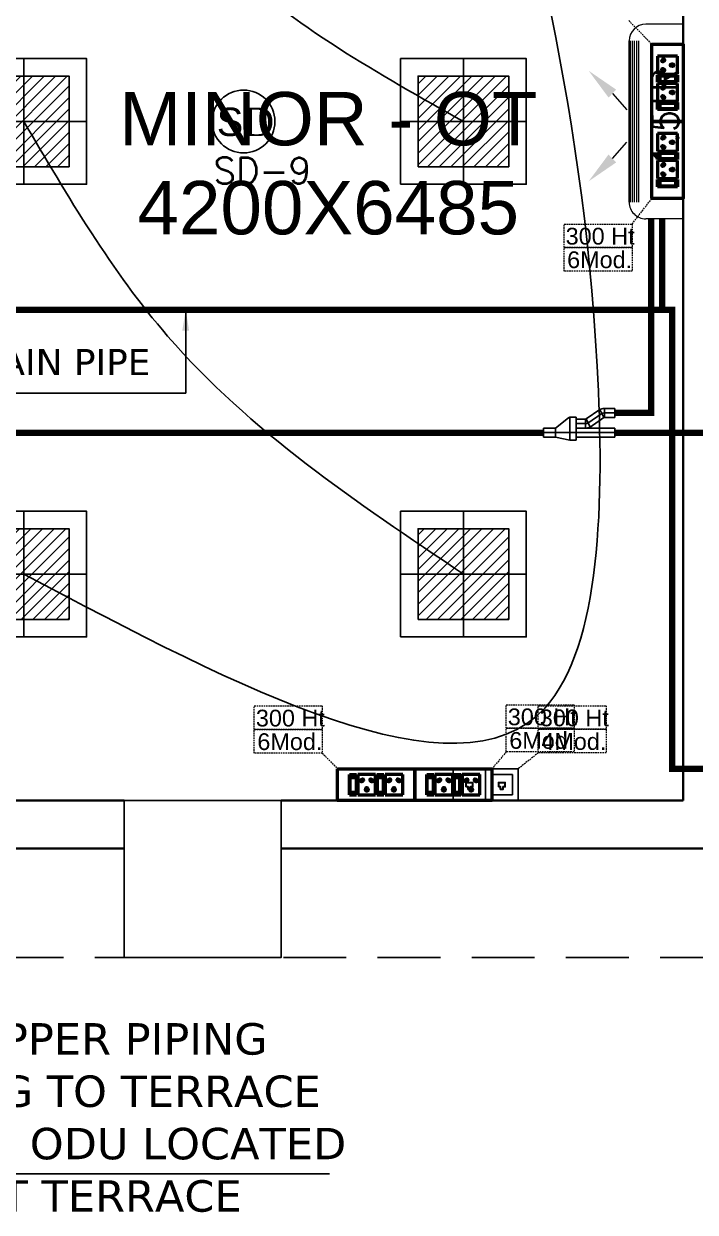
# Model space of a CAD drawing. Extents: x 3550807 to 4078732, y -628171 to -515859.
# Drawn here: x 3565239 to 3568446, y -540371 to -534695 of the extents above; entities that cross this region are included whole.
import ezdxf

# ---------------------------------------------------------------- set-up
doc = ezdxf.new("R2010")
doc.units = 0
doc.header["$LTSCALE"] = 6
doc.header["$MEASUREMENT"] = 0
for name, pattern in [('1', [0]), ('CONTINU', [0]), ('DASHED2', [0.375, 0.25, -0.125]), ('HIDDEN', [0.375, 0.25, -0.125])]:
    doc.linetypes.add(name, pattern=pattern)
doc.layers.get('0').update_dxf_attribs({"linetype": 'CONTINUOUS'})
for name, color, linetype, lineweight in [('1Y-JOINT', 1, 'CONTINUOUS', 25), ('ELE. 2N0S OF 6-16 UPS SOCKETS', 191, 'CONTINUOUS', 15), ('FA-BELOW SMOKE DERECTOR', 1, 'CONTINUOUS', 25), ('M-VRF- CKT', 5, 'CONTINUOUS', 30), ('MEP_HVAC_VRF_COPPER_PIPE', 6, 'CONTINUOUS', 9), ('vrf', 6, 'CONTINUOUS', 30), ('WALL', 10, 'CONTINUOUS', 35)]:
    doc.layers.add(name, color=color, linetype=linetype, lineweight=lineweight)
for name, color, linetype in [('AC CKT-8', 110, 'CONTINUOUS'), ('AC-AHU', 7, 'CONTINUOUS'), ('Chajja', 7, 'CONTINUOUS'), ('COL', 5, 'CONTINUOUS'), ('DIM', 7, 'CONTINUOUS'), ('ELE.LAN POINT', 3, 'CONTINUOUS'), ('FA-FIRE TEXT', 7, 'CONTINUOUS'), ('HTL-COPPER PIPE', 6, 'CONTINUOUS'), ('HVAC_HI-WALL_1.5TR', 5, 'CONTINUOUS'), ('MEP_HVAC_DRAIN_PIPE', 7, 'CONTINUOUS'), ('MEP_HVAC_TEXT', 7, 'CONTINUOUS'), ('TEXT', 5, 'CONTINUOUS')]:
    doc.layers.add(name, color=color, linetype=linetype)
doc.layers.add('CFT_LOOPING', color=7, linetype='1', lineweight=0, true_color=0xd6d600)
doc.layers.add('ELE-42W EMERGENCY DOWN LIGHT', color=7, linetype='CONTINUOUS', true_color=0x608ec6)
doc.layers.add('ELE-LIGHTING WIRING', color=7, linetype='CONTINUOUS', true_color=0x63d7b6)
doc.styles.add('ARIAL', font='arial.ttf')
doc.styles.add('PDF Times New Roman', font='times.ttf')
doc.styles.add('ROMANS', font='romans.shx')
doc.styles.get("Standard").update_dxf_attribs({"font": 'SIMPLEX'})
doc.styles.add('VERDANA', font='verdana.ttf')
doc.dimstyles.new('TEXT', dxfattribs={"dimscale": 0, "dimtxt": 500, "dimasz": 100, "dimexe": 75, "dimexo": 100, "dimgap": 50, "dimtad": 0, "dimdec": 0, "dimzin": 0, "dimdsep": 46, "dimtxsty": 'ARIAL', "dimblk": 'OBLIQUE', "dimcen": 0.09, "dimdle": 100, "dimclrd": 256, "dimclre": 256, "dimclrt": 6, "dimadec": 0, "dimazin": 0, "dimtfac": 1, "dimtdec": 0, "dimtofl": 0, "dimtmove": 2, "dimatfit": 3, "dimfxl": 0, "dimfrac": 2, "dimtolj": 1, "dimtzin": 0, "dimarcsym": 0})

# ---------------------------------------------------------------- blocks, each defined once
blk = doc.blocks.new('1232')
at = {"layer": 'Chajja', "color": 8, "linetype": 'HIDDEN', "ltscale": 200}
blk.add_line((-27545, -1269.8), (-5030, -1269.8), dxfattribs=at)
at = {"layer": 'COL', "color": 8}
blk.add_lwpolyline([(-17505, -519.8), (-16755, -519.8), (-16755, -1269.8), (-17505, -1269.8)], close=True, dxfattribs=at)
at = {"layer": 'WALL', "color": 8, "linetype": 'ByBlock'}
for p, q in [((-14835, 5925.2), (-14835, -519.8)), ((-22680, -519.8), (-17505, -519.8)), ((-16755, -519.8), (-14835, -519.8)), ((-22680, -749.8), (-17505, -749.8)), ((-16755, -749.8), (-10795, -749.8))]:
    blk.add_line(p, q, dxfattribs=at)
at = {"layer": 'DIM', "color": 8, "insert": (-16530.4, 2521.8, -101230.8), "char_height": 255, "width": 2454.158, "attachment_point": 5, "style": 'ARIAL'}
blk.add_mtext('MINOR - OT\\P4200X6485', dxfattribs=at)
blk = doc.blocks.new('54W EME')
at = {"layer": 'ELE-42W EMERGENCY DOWN LIGHT'}
h = blk.add_hatch(dxfattribs=at)
h.set_pattern_fill('ANSI31', color=8, scale=312.5, style=0)
h.paths.add_polyline_path([(-216.4, -216.4), (-216.4, 216.4), (216.4, 216.4), (216.4, -216.4)])
for p, q in [((0, 300), (0, -300)), ((-300, 0), (300, 0))]:
    blk.add_line(p, q, dxfattribs=at)
for points in [[(-300, -300), (-300, 300), (300, 300), (300, -300)], [(-216.4, -216.4), (-216.4, 216.4), (216.4, 216.4), (216.4, -216.4)]]:
    blk.add_lwpolyline(points, close=True, dxfattribs=at)
blk = doc.blocks.new('6MODULE-UPS')
at = {"layer": 'ELE. 2N0S OF 6-16 UPS SOCKETS', "color": 223, "lineweight": 50}
for p, q in [((-5.7, 91.9), (-5.7, 19.7)), ((-5.7, 91.9), (-5.7, 19.7)), ((19.4, 91.9), (-5.7, 91.9)), ((-5.7, 91.9), (19.4, 91.9)), ((19.4, 19.7), (19.4, 91.9)), ((23.6, 91.9), (86.9, 91.9)), ((23.6, 19.7), (23.6, 91.9)), ((86.9, 91.9), (86.9, 19.7)), ((91.1, 91.9), (91.1, 19.7)), ((91.1, 91.9), (91.1, 19.7)), ((116.2, 91.9), (91.1, 91.9)), ((91.1, 91.9), (116.2, 91.9)), ((116.2, 19.7), (116.2, 91.9)), ((120.4, 19.7), (120.4, 91.9)), ((120.4, 91.9), (183.6, 91.9)), ((183.6, 91.9), (183.6, 19.7)), ((-3.6, 84), (-3.6, 27.6)), ((17.3, 84), (-3.6, 84)), ((17.3, 27.6), (17.3, 84)), ((93.2, 84), (93.2, 27.6)), ((114.1, 84), (93.2, 84)), ((114.1, 27.6), (114.1, 84)), ((-5.7, 19.7), (19.4, 19.7)), ((-3.6, 30.1), (17.3, 30.1)), ((-3.6, 27.6), (17.3, 27.6)), ((86.9, 19.7), (23.6, 19.7)), ((91.1, 19.7), (116.2, 19.7)), ((93.2, 30.1), (114.1, 30.1)), ((93.2, 27.6), (114.1, 27.6)), ((183.6, 19.7), (120.4, 19.7))]:
    blk.add_line(p, q, dxfattribs=at)
blk.add_lwpolyline([(-48.1, 0), (226, 0), (226, 111.6), (-48.1, 111.6)], close=True, dxfattribs=at)
for centre, radius, start, end in [((37.2, 41.7), 4.24, 5.2689, 272.51), ((55.3, 73.6), 4.92, 307.1584, 232.8416), ((55.3, 68.7), 3.14, 161.4031, 18.5969), ((73.3, 41.7), 4.24, 267.49, 174.7311), ((134, 41.7), 4.24, 5.2689, 272.51), ((152, 73.6), 4.92, 307.1584, 232.8416), ((152, 68.7), 3.14, 161.4031, 18.5969), ((170, 41.7), 4.24, 267.49, 174.7311), ((40.6, 38.8), 3.42, 202.6838, 75.0951), ((69.9, 38.8), 3.42, 104.9049, 337.3162), ((137.3, 38.8), 3.42, 202.6838, 75.0951), ((166.7, 38.8), 3.42, 104.9049, 337.3162)]:
    blk.add_arc(centre, radius, start, end, dxfattribs=at)
blk = doc.blocks.new('Voice')
at = {"layer": 'ELE.LAN POINT', "color": 6}
for points in [[(0, -31.8), (127.9, -31.8), (127.9, 92), (0, 92)], [(21.9, -10), (106, -10), (106, 70.1), (21.9, 70.1)], [(77.3, 21.4), (69.7, 21.4), (69.7, 11.7), (58.1, 11.7), (58.1, 21.4), (50.6, 21.4), (50.6, 38.7), (77.3, 38.7)], [(75.9, 22.8), (68.4, 22.8), (68.4, 13), (59.5, 13), (59.5, 22.8), (52, 22.8), (52, 37.4), (75.9, 37.4)]]:
    blk.add_lwpolyline(points, close=True, dxfattribs=at)
blk = doc.blocks.new('SMOKE DETECTOR')
at = {"layer": 'FA-BELOW SMOKE DERECTOR', "color": 7}
blk.add_circle((931028.7, -118293.9), 166, dxfattribs=at)
at = {"layer": 'FA-BELOW SMOKE DERECTOR', "insert": (930887.1, -118373), "char_height": 150, "attachment_point": 7, "style": 'PDF Times New Roman'}
blk.add_mtext('{\\fArial|b0|i0|c0|p34;S}D', dxfattribs=at)
blk = doc.blocks.new('HI WALL SPLIT AC UNIT 1.5TR')
at = {"layer": 'HVAC_HI-WALL_1.5TR', "color": 7, "lineweight": 5}
for p, q in [((1295285.1, -129882.4), (1295362.7, -129951.6)), ((1295595, -129882.4), (1295517.4, -129951.6))]:
    blk.add_line(p, q, dxfattribs=at)
at = {"layer": 'HVAC_HI-WALL_1.5TR', "color": 5, "lineweight": 5}
for p, q in [((1295076, -129962.8), (1295847.5, -129962.8)), ((1294997.2, -130220.8), (1294997.2, -130041.6)), ((1295926.2, -130220.8), (1295926.2, -130041.6)), ((1294997.2, -130220.8), (1295926.2, -130220.8))]:
    blk.add_line(p, q, dxfattribs=at)
at = {"layer": 'HVAC_HI-WALL_1.5TR', "color": 8, "lineweight": 5}
for p, q in [((1295076, -129969.7), (1295847.5, -129969.7)), ((1295076, -129979), (1295847.5, -129979)), ((1295076, -129988.2), (1295847.5, -129988.2)), ((1295076, -129999.8), (1295847.5, -129999.8)), ((1295076, -130009), (1295847.5, -130009))]:
    blk.add_line(p, q, dxfattribs=at)
at = {"layer": 'HVAC_HI-WALL_1.5TR', "color": 5, "lineweight": 5}
for centre, start, end in [((1295076, -130041.6), 90, 180), ((1295847.5, -130041.6), 0, 90)]:
    blk.add_arc(centre, 78.8, start, end, dxfattribs=at)
at = {"layer": 'HVAC_HI-WALL_1.5TR', "color": 7, "lineweight": 5}
for points in [[(1295304, -129864.2), (1295266.2, -129900.6), (1295175.9, -129769)], [(1295576.1, -129864.2), (1295613.9, -129900.6), (1295704.2, -129769)]]:
    blk.add_solid(points, dxfattribs=at)
blk = doc.blocks.new('_Oblique')
at = {"color": 0, "linetype": 'ByBlock', "lineweight": -2}
blk.add_line((-0.5, -0.5), (0.5, 0.5), dxfattribs=at)
blk = doc.blocks.new('Y-JOINT')
at = {"layer": '1Y-JOINT', "extrusion": (7.0061e-12, -6.61628e-05, 1)}
for p, q in [((416463.1, -2646.1, 0), (416247.1, -2646.1, 0)), ((416247.1, -2646.1, 0), (416247.1, -2696.7, 0)), ((416463.1, -2757.4, 0), (416463.1, -2628.5, 0)), ((416463.1, -2628.5, 0), (416499.1, -2628.5, 0)), ((416499.1, -2757.4, 0), (416499.1, -2628.5, 0)), ((416579.1, -2646.1, 0), (416499.1, -2628.5, 0)), ((416247.1, -2671.4, 0), (416463.1, -2671.4, 0)), ((416463.1, -2696.7, 0), (416247.1, -2696.7, 0)), ((416310.3, -2755.2, 0), (416385.8, -2702.8, 0)), ((416408, -2748.2, 0), (416385.8, -2702.8, 0)), ((416411.9, -2747.3, 0), (416411.9, -2696.7, 0)), ((416463.1, -2696.7, 0), (416411.9, -2696.7, 0)), ((416411.9, -2722, 0), (416463.1, -2722, 0)), ((416579.1, -2696.7, 0), (416506, -2754.1, 0)), ((416306.4, -2756.1, 0), (416247.1, -2756.1, 0)), ((416247.1, -2771.6, 0), (416247.1, -2756.1, 0)), ((416247.1, -2756.1, 0), (416247.1, -2806.7, 0)), ((416247.1, -2781.4, 0), (416306.4, -2781.4, 0)), ((416306.4, -2756.1, 0), (416306.4, -2806.7, 0)), ((416310.3, -2755.2, 0), (416332.5, -2800.7, 0)), ((416321.4, -2777.9, 0), (416398.7, -2724.6, 0)), ((416332.5, -2800.7, 0), (416408, -2748.2, 0)), ((416463.1, -2747.3, 0), (416411.9, -2747.3, 0)), ((416463.1, -2757.4, 0), (416499.1, -2757.4, 0)), ((416306.4, -2806.7, 0), (416247.1, -2806.7, 0))]:
    blk.add_line(p, q, dxfattribs=at)
at = {"layer": '1Y-JOINT', "extrusion": (6.9964e-12, -6.61628e-05, 1)}
for p, q in [((416579.1, -2646.1, 0), (416647.1, -2646.1, 0)), ((416647.1, -2646.1, 0), (416647.1, -2696.7, 0)), ((416647.1, -2671.4, 0), (416463.1, -2671.4, 0)), ((416579.1, -2696.7, 0), (416647.1, -2696.7, 0))]:
    blk.add_line(p, q, dxfattribs=at)
at = {"layer": '1Y-JOINT'}
blk.add_line((416579.1, -2696.7, 0), (416579.1, -2646.1, 0), dxfattribs=at)
at = {"layer": '1Y-JOINT', "extrusion": (7.0061e-12, -6.61628e-05, 1)}
for centre, radius, start, end in [((416411.9, -2756.2, 0.2), 59.5, 90.00001, 116.0671), ((416411.9, -2756.2, 0.2), 34.2, 90.00001, 116.0671), ((416306.4, -2747.3, 0.2), 8.85, 270.00001, 296.0671), ((416306.4, -2747.3, 0.2), 34.2, 270.00001, 296.0671), ((416411.9, -2756.2, 0.2), 8.85, 90.00001, 116.0671), ((416499.1, -2748.6, 0.2), 8.85, 270.00001, 321.37887), ((416306.4, -2747.3, 0.2), 59.5, 270.00001, 296.0671)]:
    blk.add_arc(centre, radius, start, end, dxfattribs=at)
blk = doc.blocks.new('A$C4D743431')
at = {"layer": 'AC CKT-8', "xscale": 0.933787291884793, "yscale": 0.933787291884793, "zscale": 0.933787291884793, "rotation": 359.9999939263457}
blk.add_blockref('Y-JOINT', (-389059.7, 2494.6, 0), dxfattribs=at)
blk = doc.blocks.new('G$C4406566D')
at = {"layer": 'M-VRF- CKT', "xscale": 0.8031807735897878, "yscale": 0.8031807735897878, "zscale": 0.8031807735897878, "rotation": 180}
blk.add_blockref('A$C4D743431', (-224.2, -88.8, 0), dxfattribs=at)
blk.add_blockref('A$C4D743431', (-224.2, -88.8, 0), dxfattribs=at)
blk = doc.blocks.new('G$C186CAD5F')
at = {"layer": 'vrf', "color": 3, "xscale": 8.96419313933734, "yscale": 8.96419313933734, "zscale": 8.96419313933734, "rotation": 270.0000005682937}
blk.add_blockref('G$C4406566D', (796, -2010, 0), dxfattribs=at)

msp = doc.modelspace()

# ---------------------------------------------------------------- linework, layer by layer
at = {"layer": 'CFT_LOOPING', "color": 7, "linetype": 'DASHED2', "ltscale": 5}
for p, q in [((3568129.4, -534679.6), (3568238.6, -534792.8)), ((3568144.5, -535651.1), (3568238.6, -535529.8)), ((3566664.7, -538177.7), (3566737.8, -538253.8)), ((3567543.3, -538171.8), (3567474.7, -538253.8)), ((3567696.3, -538176.8), (3567599.5, -538253.8))]:
    msp.add_line(p, q, dxfattribs=at)
for points in [[(3567819.7, -535651.1), (3568144.5, -535651.1), (3568144.5, -535763.6), (3567819.7, -535763.6)], [(3567819.7, -535763.6), (3568144.5, -535763.6), (3568144.5, -535876.1), (3567819.7, -535876.1)], [(3567696.3, -537951.8), (3568021.2, -537951.8), (3568021.2, -538064.3), (3567696.3, -538064.3)], [(3567696.3, -538064.3), (3568021.2, -538064.3), (3568021.2, -538176.8), (3567696.3, -538176.8)]]:
    msp.add_lwpolyline(points, close=True, dxfattribs=at)
at = {"layer": 'CFT_LOOPING', "color": 7, "linetype": 'DASHED2', "ltscale": 5, "elevation": 0}
for points in [[(3566339.9, -537952.7), (3566664.7, -537952.7), (3566664.7, -538065.2), (3566339.9, -538065.2)], [(3567543.3, -537946.8), (3567868.2, -537946.8), (3567868.2, -538059.3), (3567543.3, -538059.3)], [(3566339.9, -538065.2), (3566664.7, -538065.2), (3566664.7, -538177.7), (3566339.9, -538177.7)], [(3567543.3, -538059.3), (3567868.2, -538059.3), (3567868.2, -538171.8), (3567543.3, -538171.8)]]:
    msp.add_lwpolyline(points, close=True, dxfattribs=at)
at = {"layer": 'ELE-LIGHTING WIRING', "color": 254, "linetype": 'ByBlock', "true_color": 0xdebad0}
for points in [[(3565238.6, -532999.6), (3566201.5, -534397), (3567338.6, -535161.2)], [(3567338.6, -532999.6), (3567977.7, -536330.2), (3567727.5, -537962.7), (3565238.6, -537322.8)], [(3567338.6, -537322.8), (3565925.9, -536186.1), (3565238.6, -535161.2)]]:
    msp.add_spline(points, degree=3, dxfattribs=at)
at = {"layer": 'MEP_HVAC_DRAIN_PIPE', "linetype": 'ByBlock', "const_width": 30}
for points in [[(3564260.1, -535625.8), (3564260.1, -536061.1), (3568336.3, -536061.1), (3568336.3, -538252.5), (3568598.5, -538252.5)], [(3568288.4, -536061.1), (3568288.4, -535625.8)]]:
    msp.add_lwpolyline(points, dxfattribs=at)
at = {"layer": 'MEP_HVAC_VRF_COPPER_PIPE', "color": 6, "linetype": 'ByBlock', "const_width": 30}
for points, elevation in [([(3568062.8, -536553.3), (3568235.8, -536553.3), (3568235.8, -535625.8)], 0), ([(3567720.8, -536648.5), (3564515.1, -536648.5), (3564515.1, -537410.6)], -50615.4), ([(3575628.9, -536648.5), (3568062.8, -536648.5)], -50615.4)]:
    msp.add_lwpolyline(points, dxfattribs=dict(at, elevation=elevation))

# ---------------------------------------------------------------- block references
at = {"linetype": 'ByBlock'}
msp.add_blockref('1232', (3583223.6, -537884), dxfattribs=at)
at = {"layer": 'ELE-42W EMERGENCY DOWN LIGHT', "linetype": 'ByBlock'}
for p in [(3565238.6, -535161.2), (3567338.6, -535161.2), (3565238.6, -537322.8), (3567338.6, -537322.8)]:
    msp.add_blockref('54W EME', p, dxfattribs=at)
at = {"layer": 'ELE. 2N0S OF 6-16 UPS SOCKETS', "xscale": -1.344445831101533, "yscale": 1.344445831101533, "zscale": 1.344445831101533}
for p, rotation in [((3568238.6, -535096.6), 269.9999999999996), ((3568238.6, -535465.1), 269.9999999999996), ((3566802.4, -538253.8), 180), ((3567170.9, -538253.8), 180)]:
    msp.add_blockref('6MODULE-UPS', p, dxfattribs=dict(at, rotation=rotation))
at = {"layer": 'ELE.LAN POINT', "color": 7, "xscale": -1.211286963933217, "yscale": 1.211286963933217, "zscale": 1.211286963933217}
for p in [(3567444.6, -538365.2), (3567599.5, -538365.2)]:
    msp.add_blockref('Voice', p, dxfattribs=at)
at = {"layer": 'FA-BELOW SMOKE DERECTOR', "color": 6, "xscale": 0.9035551315104862, "yscale": 0.9035551315104862, "zscale": 0.9035551315104862}
msp.add_blockref('SMOKE DETECTOR', (2725052.8, -428276.2), dxfattribs=at)
at = {"layer": 'HTL-COPPER PIPE', "xscale": 0.1271654228864588, "yscale": 0.1271654228864588, "zscale": 0.1271654228864588, "rotation": 90.00000000000001}
msp.add_blockref('G$C186CAD5F', (3567720.8, -536647.3), dxfattribs=at)
at = {"layer": 'HVAC_HI-WALL_1.5TR', "rotation": 89.99999999999999}
msp.add_blockref('HI WALL SPLIT AC UNIT 1.5TR', (3438167.8, -1830623), dxfattribs=at)

# ---------------------------------------------------------------- texts
at = {"layer": 'FA-FIRE TEXT', "color": 200, "linetype": 'CONTINU', "insert": (3566144.6, -535333.4), "char_height": 125, "width": 349.838, "attachment_point": 1, "style": 'ROMANS'}
msp.add_mtext('{\\C256;SD-9\\P}', dxfattribs=at)
at = {"layer": 'MEP_HVAC_TEXT', "color": 0, "char_height": 125, "width": 1718.699, "attachment_point": 3, "style": 'VERDANA'}
for s, insert, rotation in [('{\\Fromans|c0;\\C256;1.5TR}', (3568240.6, -534906.9), 89.9931), ('{\\C256;DRAIN PIPE}', (3565843.7, -536247.8), 359.9931)]:
    msp.add_mtext(s, dxfattribs=dict(at, insert=insert, rotation=rotation))
at = {"layer": 'MEP_HVAC_TEXT', "color": 0, "linetype": 'ByBlock', "insert": (3564437, -539467.6, 0), "char_height": 150, "width": 2396.033, "attachment_point": 1, "rotation": 359.9931, "style": 'VERDANA'}
msp.add_mtext('\\pi391.50225;{\\C6;COPPER\\C256; PIPING \\P\\pi150.48479;GOING TO TERRACE \\P\\pi65.15907;FLOOR ODU LOCATED \\P\\pi554.69903;AT TERRACE}', dxfattribs=at)
at = {"layer": 'TEXT', "color": 7, "char_height": 80, "attachment_point": 1}
for s, insert, width in [('\\A1;{\\fArial|b0|i0|c0|p34;300 Ht\\P}', (3567827.1, -535669.1), 8957.987), ('\\A1;{\\fArial|b0|i0|c0|p34;6Mod.\\P}', (3567834.2, -535781.6), 352.575), ('\\A1;{\\fArial|b0|i0|c0|p34;300 Ht\\P}', (3566347.4, -537970.8), 8957.987), ('\\A1;{\\fArial|b0|i0|c0|p34;300 Ht\\P}', (3567550.8, -537964.9), 8957.987), ('\\A1;{\\fArial|b0|i0|c0|p34;300 Ht\\P}', (3567703.8, -537969.9), 8957.987), ('\\A1;{\\fArial|b0|i0|c0|p34;6Mod.\\P}', (3566354.4, -538083.3), 352.575), ('\\A1;{\\fArial|b0|i0|c0|p34;6Mod.\\P}', (3567557.8, -538077.4), 352.575), ('\\A1;{\\fArial|b0|i0|c0|p34;4Mod.\\P}', (3567710.8, -538082.4), 352.575)]:
    msp.add_mtext(s, dxfattribs=dict(at, insert=insert, width=width))

# ---------------------------------------------------------------- leaders
at = {"layer": 'AC-AHU', "linetype": 'ByBlock'}
msp.add_leader([(3566012.2, -536061.1), (3566012.2, -536459), (3564792.2, -536459)], dimstyle='TEXT', override={"dimscale": 1, "dimtxt": 200, "dimasz": 100}, dxfattribs=at)
at = {"layer": 'MEP_HVAC_TEXT', "linetype": 'ByBlock'}
msp.add_leader([(3564423.7, -539283.8, -14384.8), (3564423.7, -540186.8, -14384.8), (3566698.5, -540186.8, -14384.8)], dimstyle='TEXT', override={"dimscale": 1, "dimtxt": 200}, dxfattribs=at)

doc.saveas('drawing.dxf')
